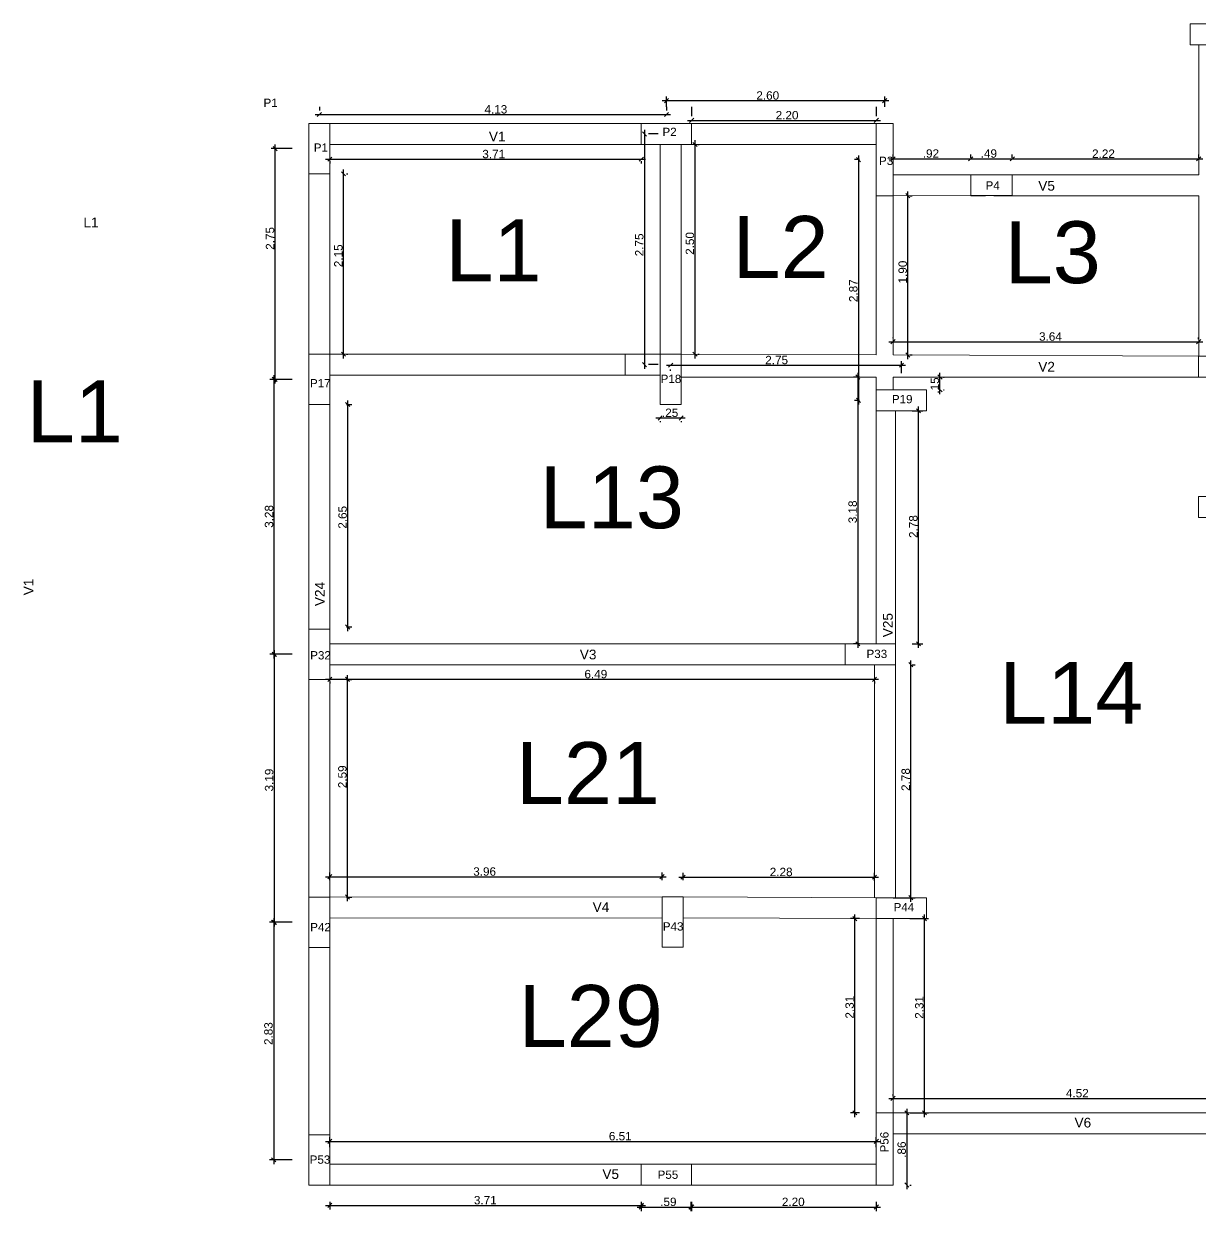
# Model space of a CAD drawing. Header units: millimetres. Extents: x 2878 to 6301, y 540 to 1980.
# Drawn here: x 2906.81 to 2920.83, y 707.27 to 721.43 of the extents above; entities that cross this region are included whole.
import ezdxf

# ---------------------------------------------------------------- set-up
doc = ezdxf.new("R2010")
doc.units = ezdxf.units.MM
doc.header["$LTSCALE"] = 4
for name, color, linetype, lineweight in [('ALVENARIA', 4, 'Continuous', 20), ('COTAS', 35, 'Continuous', 5), ('PILAR', 1, 'Continuous', 5)]:
    doc.layers.add(name, color=color, linetype=linetype, lineweight=lineweight)
doc.styles.get("Standard").update_dxf_attribs({"font": 'arial.ttf'})
doc.dimstyles.new('ISO-25', dxfattribs={"dimscale": 0, "dimtxt": 0.1, "dimasz": 0.05, "dimexe": 0.05, "dimexo": 0.2, "dimgap": 0.01, "dimtad": 1, "dimzin": 4, "dimdsep": 46, "dimtxsty": 'Standard', "dimblk": 'OBLIQUE', "dimcen": 0.1, "dimdle": 0.05, "dimclrt": 256, "dimadec": 0, "dimazin": 0, "dimtfac": 1, "dimtix": 1, "dimtofl": 0, "dimtmove": 0, "dimatfit": 3, "dimfxl": 1, "dimtfillclr": 256, "dimarcsym": 0})

# ---------------------------------------------------------------- blocks, each defined once
blk = doc.blocks.new('PILAR')
at = {"layer": 'PILAR', "ltscale": 0.01}
blk.add_lwpolyline([(-0.15, 0), (0.1, 0), (0.1, -0.6), (-0.15, -0.6)], close=True, dxfattribs=at)
blk = doc.blocks.new('_Oblique')
at = {"color": 0, "linetype": 'ByBlock', "lineweight": -2}
blk.add_line((-0.5, -0.5), (0.5, 0.5), dxfattribs=at)
blk = doc.blocks.new('*D319')
at = {"layer": 'COTAS', "color": 0, "lineweight": -2, "transparency": 16777216}
for p, q in [((2916.771, 719.806), (2916.71, 719.806)), ((2916.76, 719.856), (2916.76, 716.887)), ((2916.771, 716.937), (2916.71, 716.937))]:
    blk.add_line(p, q, dxfattribs=at)
at = {"layer": 'Defpoints', "color": 0, "transparency": 16777216}
for p in [(2916.971, 719.806), (2916.76, 716.937), (2916.971, 716.937)]:
    blk.add_point(p, dxfattribs=at)
at = {"layer": 'COTAS', "color": 0, "lineweight": -2, "transparency": 16777216, "xscale": 0.05, "yscale": 0.05, "zscale": 0.05}
for p, rotation in [((2916.76, 719.806), 90), ((2916.76, 716.937), 270)]:
    blk.add_blockref('_Oblique', p, dxfattribs=dict(at, rotation=rotation))
at = {"layer": 'COTAS', "transparency": 16777216, "insert": (2916.698, 718.244), "char_height": 0.1, "attachment_point": 5, "rotation": 90}
blk.add_mtext('2.87', dxfattribs=at)
blk = doc.blocks.new('*D320')
at = {"layer": 'COTAS', "color": 0, "lineweight": -2, "transparency": 16777216}
for p, q in [((2917.271, 717.262), (2917.271, 717.406)), ((2914.471, 717.356), (2917.321, 717.356)), ((2914.521, 717.287), (2914.521, 717.306))]:
    blk.add_line(p, q, dxfattribs=at)
at = {"layer": 'Defpoints', "color": 0, "transparency": 16777216}
for p in [(2914.521, 717.487), (2917.271, 717.356), (2917.271, 717.062)]:
    blk.add_point(p, dxfattribs=at)
at = {"layer": 'COTAS', "color": 0, "lineweight": -2, "transparency": 16777216, "xscale": 0.05, "yscale": 0.05, "zscale": 0.05, "rotation": 180}
blk.add_blockref('_Oblique', (2914.521, 717.356), dxfattribs=at)
at = {"layer": 'COTAS', "color": 0, "lineweight": -2, "transparency": 16777216, "xscale": 0.05, "yscale": 0.05, "zscale": 0.05}
blk.add_blockref('_Oblique', (2917.271, 717.356), dxfattribs=at)
at = {"layer": 'COTAS', "transparency": 16777216, "insert": (2915.784, 717.417), "char_height": 0.1, "attachment_point": 5}
blk.add_mtext('2.75', dxfattribs=at)
blk = doc.blocks.new('*D323')
at = {"layer": 'ALVENARIA', "color": 0, "lineweight": -2, "transparency": 16777216}
for p, q in [((2909.81, 717.137), (2909.81, 719.987)), ((2910.011, 719.937), (2909.76, 719.937)), ((2910.011, 717.187), (2909.76, 717.187))]:
    blk.add_line(p, q, dxfattribs=at)
at = {"layer": 'Defpoints', "color": 0, "transparency": 16777216}
for p in [(2909.81, 719.937), (2910.211, 719.937), (2910.211, 717.187)]:
    blk.add_point(p, dxfattribs=at)
at = {"layer": 'ALVENARIA', "color": 0, "lineweight": -2, "transparency": 16777216, "xscale": 0.05, "yscale": 0.05, "zscale": 0.05}
for p, rotation in [((2909.81, 719.937), 90), ((2909.81, 717.187), 270)]:
    blk.add_blockref('_Oblique', p, dxfattribs=dict(at, rotation=rotation))
at = {"layer": 'ALVENARIA', "transparency": 16777216, "insert": (2909.749, 718.867), "char_height": 0.1, "attachment_point": 5, "rotation": 90}
blk.add_mtext('2.75', dxfattribs=at)
blk = doc.blocks.new('*D324')
at = {"layer": 'ALVENARIA', "color": 0, "lineweight": -2, "transparency": 16777216}
for p, q in [((2910.411, 719.811), (2914.221, 719.811)), ((2910.461, 719.787), (2910.461, 719.761)), ((2914.171, 719.787), (2914.171, 719.761))]:
    blk.add_line(p, q, dxfattribs=at)
at = {"layer": 'Defpoints', "color": 0, "transparency": 16777216}
for p in [(2910.461, 719.987), (2914.171, 719.987), (2914.171, 719.811)]:
    blk.add_point(p, dxfattribs=at)
at = {"layer": 'ALVENARIA', "color": 0, "lineweight": -2, "transparency": 16777216, "xscale": 0.05, "yscale": 0.05, "zscale": 0.05, "rotation": 180}
blk.add_blockref('_Oblique', (2910.461, 719.811), dxfattribs=at)
at = {"layer": 'ALVENARIA', "color": 0, "lineweight": -2, "transparency": 16777216, "xscale": 0.05, "yscale": 0.05, "zscale": 0.05}
blk.add_blockref('_Oblique', (2914.171, 719.811), dxfattribs=at)
at = {"layer": 'ALVENARIA', "transparency": 16777216, "insert": (2912.413, 719.872), "char_height": 0.1, "attachment_point": 5}
blk.add_mtext('3.71', dxfattribs=at)
blk = doc.blocks.new('*D325')
at = {"layer": 'ALVENARIA', "color": 0, "lineweight": -2, "transparency": 16777216}
for p, q in [((2910.624, 717.437), (2910.624, 719.687)), ((2910.661, 719.637), (2910.674, 719.637)), ((2910.661, 717.487), (2910.674, 717.487))]:
    blk.add_line(p, q, dxfattribs=at)
at = {"layer": 'Defpoints', "color": 0, "transparency": 16777216}
for p in [(2910.461, 719.637), (2910.624, 719.637), (2910.461, 717.487)]:
    blk.add_point(p, dxfattribs=at)
at = {"layer": 'ALVENARIA', "color": 0, "lineweight": -2, "transparency": 16777216, "xscale": 0.05, "yscale": 0.05, "zscale": 0.05}
for p, rotation in [((2910.624, 719.637), 90), ((2910.624, 717.487), 270)]:
    blk.add_blockref('_Oblique', p, dxfattribs=dict(at, rotation=rotation))
at = {"layer": 'ALVENARIA', "transparency": 16777216, "insert": (2910.563, 718.66), "char_height": 0.1, "attachment_point": 5, "rotation": 90}
blk.add_mtext('2.15', dxfattribs=at)
blk = doc.blocks.new('*D326')
at = {"layer": 'ALVENARIA', "color": 0, "lineweight": -2, "transparency": 16777216}
for p, q in [((2910.336, 720.437), (2910.336, 720.393)), ((2914.471, 720.437), (2914.471, 720.393)), ((2910.286, 720.343), (2914.521, 720.343))]:
    blk.add_line(p, q, dxfattribs=at)
at = {"layer": 'Defpoints', "color": 0, "transparency": 16777216}
for p in [(2910.336, 720.237), (2914.471, 720.343), (2914.471, 720.237)]:
    blk.add_point(p, dxfattribs=at)
at = {"layer": 'ALVENARIA', "color": 0, "lineweight": -2, "transparency": 16777216, "xscale": 0.05, "yscale": 0.05, "zscale": 0.05, "rotation": 180}
blk.add_blockref('_Oblique', (2910.336, 720.343), dxfattribs=at)
at = {"layer": 'ALVENARIA', "color": 0, "lineweight": -2, "transparency": 16777216, "xscale": 0.05, "yscale": 0.05, "zscale": 0.05}
blk.add_blockref('_Oblique', (2914.471, 720.343), dxfattribs=at)
at = {"layer": 'ALVENARIA', "transparency": 16777216, "insert": (2912.439, 720.405), "char_height": 0.1, "attachment_point": 5}
blk.add_mtext('4.13', dxfattribs=at)
blk = doc.blocks.new('*D327')
at = {"layer": 'ALVENARIA', "color": 0, "lineweight": -2, "transparency": 16777216}
for p, q in [((2914.209, 720.162), (2914.209, 717.313)), ((2914.371, 720.112), (2914.259, 720.112)), ((2914.371, 717.363), (2914.259, 717.363))]:
    blk.add_line(p, q, dxfattribs=at)
at = {"layer": 'Defpoints', "color": 0, "transparency": 16777216}
for p in [(2914.171, 720.112), (2914.171, 717.363), (2914.209, 717.363)]:
    blk.add_point(p, dxfattribs=at)
at = {"layer": 'ALVENARIA', "color": 0, "lineweight": -2, "transparency": 16777216, "xscale": 0.05, "yscale": 0.05, "zscale": 0.05}
for p, rotation in [((2914.209, 720.112), 90), ((2914.209, 717.363), 270)]:
    blk.add_blockref('_Oblique', p, dxfattribs=dict(at, rotation=rotation))
at = {"layer": 'ALVENARIA', "transparency": 16777216, "insert": (2914.148, 718.79), "char_height": 0.1, "attachment_point": 5, "rotation": 90}
blk.add_mtext('2.75', dxfattribs=at)
blk = doc.blocks.new('*D328')
at = {"layer": 'ALVENARIA', "color": 0, "lineweight": -2, "transparency": 16777216}
for p, q in [((2914.812, 717.437), (2914.812, 720.037)), ((2914.846, 719.987), (2914.862, 719.987)), ((2914.846, 717.487), (2914.862, 717.487))]:
    blk.add_line(p, q, dxfattribs=at)
at = {"layer": 'Defpoints', "color": 0, "transparency": 16777216}
for p in [(2914.646, 719.987), (2914.812, 719.987), (2914.646, 717.487)]:
    blk.add_point(p, dxfattribs=at)
at = {"layer": 'ALVENARIA', "color": 0, "lineweight": -2, "transparency": 16777216, "xscale": 0.05, "yscale": 0.05, "zscale": 0.05}
for p, rotation in [((2914.812, 719.987), 90), ((2914.812, 717.487), 270)]:
    blk.add_blockref('_Oblique', p, dxfattribs=dict(at, rotation=rotation))
at = {"layer": 'ALVENARIA', "transparency": 16777216, "insert": (2914.751, 718.807), "char_height": 0.1, "attachment_point": 5, "rotation": 90}
blk.add_mtext('2.50', dxfattribs=at)
blk = doc.blocks.new('*D329')
at = {"layer": 'COTAS', "color": 0, "lineweight": -2, "transparency": 16777216}
for p, q in [((2914.421, 720.509), (2917.121, 720.509)), ((2914.471, 720.437), (2914.471, 720.559)), ((2917.071, 720.436), (2917.071, 720.559))]:
    blk.add_line(p, q, dxfattribs=at)
at = {"layer": 'Defpoints', "color": 0, "transparency": 16777216}
for p in [(2917.071, 720.509), (2914.471, 720.237), (2917.071, 720.236)]:
    blk.add_point(p, dxfattribs=at)
at = {"layer": 'COTAS', "color": 0, "lineweight": -2, "transparency": 16777216, "xscale": 0.05, "yscale": 0.05, "zscale": 0.05, "rotation": 180}
blk.add_blockref('_Oblique', (2914.471, 720.509), dxfattribs=at)
at = {"layer": 'COTAS', "color": 0, "lineweight": -2, "transparency": 16777216, "xscale": 0.05, "yscale": 0.05, "zscale": 0.05}
blk.add_blockref('_Oblique', (2917.071, 720.509), dxfattribs=at)
at = {"layer": 'COTAS', "transparency": 16777216, "insert": (2915.678, 720.57), "char_height": 0.1, "attachment_point": 5}
blk.add_mtext('2.60', dxfattribs=at)
blk = doc.blocks.new('*D330')
at = {"layer": 'COTAS', "color": 0, "lineweight": -2, "transparency": 16777216}
for p, q in [((2914.771, 720.437), (2914.771, 720.324)), ((2916.971, 720.436), (2916.971, 720.324)), ((2914.721, 720.274), (2917.021, 720.274))]:
    blk.add_line(p, q, dxfattribs=at)
at = {"layer": 'Defpoints', "color": 0, "transparency": 16777216}
for p in [(2914.771, 720.237), (2916.971, 720.274), (2916.971, 720.236)]:
    blk.add_point(p, dxfattribs=at)
at = {"layer": 'COTAS', "color": 0, "lineweight": -2, "transparency": 16777216, "xscale": 0.05, "yscale": 0.05, "zscale": 0.05, "rotation": 180}
blk.add_blockref('_Oblique', (2914.771, 720.274), dxfattribs=at)
at = {"layer": 'COTAS', "color": 0, "lineweight": -2, "transparency": 16777216, "xscale": 0.05, "yscale": 0.05, "zscale": 0.05}
blk.add_blockref('_Oblique', (2916.971, 720.274), dxfattribs=at)
at = {"layer": 'COTAS', "transparency": 16777216, "insert": (2915.908, 720.335), "char_height": 0.1, "attachment_point": 5}
blk.add_mtext('2.20', dxfattribs=at)
blk = doc.blocks.new('*D331')
at = {"layer": 'COTAS', "color": 0, "lineweight": -2, "transparency": 16777216}
for p, q in [((2910.011, 717.187), (2909.748, 717.187)), ((2909.798, 713.861), (2909.798, 717.237)), ((2910.011, 713.911), (2909.748, 713.911))]:
    blk.add_line(p, q, dxfattribs=at)
at = {"layer": 'Defpoints', "color": 0, "transparency": 16777216}
for p in [(2909.798, 717.187), (2910.211, 717.187), (2910.211, 713.911)]:
    blk.add_point(p, dxfattribs=at)
at = {"layer": 'COTAS', "color": 0, "lineweight": -2, "transparency": 16777216, "xscale": 0.05, "yscale": 0.05, "zscale": 0.05}
for p, rotation in [((2909.798, 717.187), 90), ((2909.798, 713.911), 270)]:
    blk.add_blockref('_Oblique', p, dxfattribs=dict(at, rotation=rotation))
at = {"layer": 'COTAS', "transparency": 16777216, "insert": (2909.737, 715.554), "char_height": 0.1, "attachment_point": 5, "rotation": 90}
blk.add_mtext('3.28', dxfattribs=at)
blk = doc.blocks.new('*D332')
at = {"layer": 'COTAS', "color": 0, "lineweight": -2, "transparency": 16777216}
for p, q in [((2910.661, 716.887), (2910.724, 716.887)), ((2910.674, 714.186), (2910.674, 716.937)), ((2910.661, 714.236), (2910.724, 714.236))]:
    blk.add_line(p, q, dxfattribs=at)
at = {"layer": 'Defpoints', "color": 0, "transparency": 16777216}
for p in [(2910.461, 716.887), (2910.674, 716.887), (2910.461, 714.236)]:
    blk.add_point(p, dxfattribs=at)
at = {"layer": 'COTAS', "color": 0, "lineweight": -2, "transparency": 16777216, "xscale": 0.05, "yscale": 0.05, "zscale": 0.05}
for p, rotation in [((2910.674, 716.887), 90), ((2910.674, 714.236), 270)]:
    blk.add_blockref('_Oblique', p, dxfattribs=dict(at, rotation=rotation))
at = {"layer": 'COTAS', "transparency": 16777216, "insert": (2910.613, 715.543), "char_height": 0.1, "attachment_point": 5, "rotation": 90}
blk.add_mtext('2.65', dxfattribs=at)
blk = doc.blocks.new('*D333')
at = {"layer": 'COTAS', "color": 0, "lineweight": -2, "transparency": 16777216}
for p, q in [((2914.346, 716.727), (2914.696, 716.727)), ((2914.396, 716.687), (2914.396, 716.677)), ((2914.646, 716.687), (2914.646, 716.677))]:
    blk.add_line(p, q, dxfattribs=at)
at = {"layer": 'Defpoints', "color": 0, "transparency": 16777216}
for p in [(2914.396, 716.887), (2914.646, 716.887), (2914.646, 716.727)]:
    blk.add_point(p, dxfattribs=at)
at = {"layer": 'COTAS', "color": 0, "lineweight": -2, "transparency": 16777216, "xscale": 0.05, "yscale": 0.05, "zscale": 0.05, "rotation": 180}
blk.add_blockref('_Oblique', (2914.396, 716.727), dxfattribs=at)
at = {"layer": 'COTAS', "color": 0, "lineweight": -2, "transparency": 16777216, "xscale": 0.05, "yscale": 0.05, "zscale": 0.05}
blk.add_blockref('_Oblique', (2914.646, 716.727), dxfattribs=at)
at = {"layer": 'COTAS', "transparency": 16777216, "insert": (2914.515, 716.788), "char_height": 0.1, "attachment_point": 5}
blk.add_mtext('.25', dxfattribs=at)
blk = doc.blocks.new('*D334')
at = {"layer": 'COTAS', "color": 0, "lineweight": -2, "transparency": 16777216}
for p, q in [((2910.011, 713.911), (2909.749, 713.911)), ((2909.799, 713.961), (2909.799, 710.667)), ((2910.011, 710.717), (2909.749, 710.717))]:
    blk.add_line(p, q, dxfattribs=at)
at = {"layer": 'Defpoints', "color": 0, "transparency": 16777216}
for p in [(2910.211, 713.911), (2909.799, 710.717), (2910.211, 710.717)]:
    blk.add_point(p, dxfattribs=at)
at = {"layer": 'COTAS', "color": 0, "lineweight": -2, "transparency": 16777216, "xscale": 0.05, "yscale": 0.05, "zscale": 0.05}
for p, rotation in [((2909.799, 713.911), 90), ((2909.799, 710.717), 270)]:
    blk.add_blockref('_Oblique', p, dxfattribs=dict(at, rotation=rotation))
at = {"layer": 'COTAS', "transparency": 16777216, "insert": (2909.738, 712.412), "char_height": 0.1, "attachment_point": 5, "rotation": 90}
blk.add_mtext('3.19', dxfattribs=at)
blk = doc.blocks.new('*D335')
at = {"layer": 'COTAS', "color": 0, "lineweight": -2, "transparency": 16777216}
for p, q in [((2910.461, 711.217), (2910.461, 711.31)), ((2914.419, 711.22), (2914.419, 711.31)), ((2910.411, 711.26), (2914.469, 711.26))]:
    blk.add_line(p, q, dxfattribs=at)
at = {"layer": 'Defpoints', "color": 0, "transparency": 16777216}
for p in [(2914.419, 711.26), (2910.461, 711.017), (2914.419, 711.02)]:
    blk.add_point(p, dxfattribs=at)
at = {"layer": 'COTAS', "color": 0, "lineweight": -2, "transparency": 16777216, "xscale": 0.05, "yscale": 0.05, "zscale": 0.05, "rotation": 180}
blk.add_blockref('_Oblique', (2910.461, 711.26), dxfattribs=at)
at = {"layer": 'COTAS', "color": 0, "lineweight": -2, "transparency": 16777216, "xscale": 0.05, "yscale": 0.05, "zscale": 0.05}
blk.add_blockref('_Oblique', (2914.419, 711.26), dxfattribs=at)
at = {"layer": 'COTAS', "transparency": 16777216, "insert": (2912.305, 711.321), "char_height": 0.1, "attachment_point": 5}
blk.add_mtext('3.96', dxfattribs=at)
blk = doc.blocks.new('*D336')
at = {"layer": 'COTAS', "color": 0, "lineweight": -2, "transparency": 16777216}
for p, q in [((2914.619, 711.255), (2916.999, 711.255)), ((2914.669, 711.22), (2914.669, 711.305)), ((2916.949, 711.21), (2916.949, 711.305))]:
    blk.add_line(p, q, dxfattribs=at)
at = {"layer": 'Defpoints', "color": 0, "transparency": 16777216}
for p in [(2916.949, 711.255), (2914.669, 711.02), (2916.949, 711.01)]:
    blk.add_point(p, dxfattribs=at)
at = {"layer": 'COTAS', "color": 0, "lineweight": -2, "transparency": 16777216, "xscale": 0.05, "yscale": 0.05, "zscale": 0.05, "rotation": 180}
blk.add_blockref('_Oblique', (2914.669, 711.255), dxfattribs=at)
at = {"layer": 'COTAS', "color": 0, "lineweight": -2, "transparency": 16777216, "xscale": 0.05, "yscale": 0.05, "zscale": 0.05}
blk.add_blockref('_Oblique', (2916.949, 711.255), dxfattribs=at)
at = {"layer": 'COTAS', "transparency": 16777216, "insert": (2915.838, 711.316), "char_height": 0.1, "attachment_point": 5}
blk.add_mtext('2.28', dxfattribs=at)
blk = doc.blocks.new('*D337')
at = {"layer": 'COTAS', "color": 0, "lineweight": -2, "transparency": 16777216}
for p, q in [((2910.411, 708.106), (2917.021, 708.106)), ((2910.461, 708.035), (2910.461, 708.156)), ((2916.971, 708.035), (2916.971, 708.156))]:
    blk.add_line(p, q, dxfattribs=at)
at = {"layer": 'Defpoints', "color": 0, "transparency": 16777216}
for p in [(2916.971, 708.106), (2910.461, 707.835), (2916.971, 707.835)]:
    blk.add_point(p, dxfattribs=at)
at = {"layer": 'COTAS', "color": 0, "lineweight": -2, "transparency": 16777216, "xscale": 0.05, "yscale": 0.05, "zscale": 0.05, "rotation": 180}
blk.add_blockref('_Oblique', (2910.461, 708.106), dxfattribs=at)
at = {"layer": 'COTAS', "color": 0, "lineweight": -2, "transparency": 16777216, "xscale": 0.05, "yscale": 0.05, "zscale": 0.05}
blk.add_blockref('_Oblique', (2916.971, 708.106), dxfattribs=at)
at = {"layer": 'COTAS', "transparency": 16777216, "insert": (2913.921, 708.167), "char_height": 0.1, "attachment_point": 5}
blk.add_mtext('6.51', dxfattribs=at)
blk = doc.blocks.new('*D338')
at = {"layer": 'COTAS', "color": 0, "lineweight": -2, "transparency": 16777216}
for p, q in [((2910.461, 707.385), (2910.461, 707.293)), ((2914.171, 707.385), (2914.171, 707.293)), ((2910.411, 707.343), (2914.221, 707.343))]:
    blk.add_line(p, q, dxfattribs=at)
at = {"layer": 'Defpoints', "color": 0, "transparency": 16777216}
for p in [(2910.461, 707.585), (2914.171, 707.585), (2914.171, 707.343)]:
    blk.add_point(p, dxfattribs=at)
at = {"layer": 'COTAS', "color": 0, "lineweight": -2, "transparency": 16777216, "xscale": 0.05, "yscale": 0.05, "zscale": 0.05, "rotation": 180}
blk.add_blockref('_Oblique', (2910.461, 707.343), dxfattribs=at)
at = {"layer": 'COTAS', "color": 0, "lineweight": -2, "transparency": 16777216, "xscale": 0.05, "yscale": 0.05, "zscale": 0.05}
blk.add_blockref('_Oblique', (2914.171, 707.343), dxfattribs=at)
at = {"layer": 'COTAS', "transparency": 16777216, "insert": (2912.313, 707.404), "char_height": 0.1, "attachment_point": 5}
blk.add_mtext('3.71', dxfattribs=at)
blk = doc.blocks.new('*D339')
at = {"layer": 'COTAS', "color": 0, "lineweight": -2, "transparency": 16777216}
for p, q in [((2914.771, 707.385), (2914.771, 707.273)), ((2916.971, 707.385), (2916.971, 707.273)), ((2914.721, 707.323), (2917.021, 707.323))]:
    blk.add_line(p, q, dxfattribs=at)
at = {"layer": 'Defpoints', "color": 0, "transparency": 16777216}
for p in [(2914.771, 707.585), (2916.971, 707.585), (2916.971, 707.323)]:
    blk.add_point(p, dxfattribs=at)
at = {"layer": 'COTAS', "color": 0, "lineweight": -2, "transparency": 16777216, "xscale": 0.05, "yscale": 0.05, "zscale": 0.05, "rotation": 180}
blk.add_blockref('_Oblique', (2914.771, 707.323), dxfattribs=at)
at = {"layer": 'COTAS', "color": 0, "lineweight": -2, "transparency": 16777216, "xscale": 0.05, "yscale": 0.05, "zscale": 0.05}
blk.add_blockref('_Oblique', (2916.971, 707.323), dxfattribs=at)
at = {"layer": 'COTAS', "transparency": 16777216, "insert": (2915.982, 707.384), "char_height": 0.1, "attachment_point": 5}
blk.add_mtext('2.20', dxfattribs=at)
blk = doc.blocks.new('*D340')
at = {"layer": 'COTAS', "color": 0, "lineweight": -2, "transparency": 16777216}
for p, q in [((2914.171, 707.385), (2914.171, 707.273)), ((2914.761, 707.385), (2914.761, 707.273)), ((2914.121, 707.323), (2914.811, 707.323))]:
    blk.add_line(p, q, dxfattribs=at)
at = {"layer": 'Defpoints', "color": 0, "transparency": 16777216}
for p in [(2914.171, 707.585), (2914.761, 707.585), (2914.761, 707.323)]:
    blk.add_point(p, dxfattribs=at)
at = {"layer": 'COTAS', "color": 0, "lineweight": -2, "transparency": 16777216, "xscale": 0.05, "yscale": 0.05, "zscale": 0.05, "rotation": 180}
blk.add_blockref('_Oblique', (2914.171, 707.323), dxfattribs=at)
at = {"layer": 'COTAS', "color": 0, "lineweight": -2, "transparency": 16777216, "xscale": 0.05, "yscale": 0.05, "zscale": 0.05}
blk.add_blockref('_Oblique', (2914.761, 707.323), dxfattribs=at)
at = {"layer": 'COTAS', "transparency": 16777216, "insert": (2914.494, 707.384), "char_height": 0.1, "attachment_point": 5}
blk.add_mtext('.59', dxfattribs=at)
blk = doc.blocks.new('*D341')
at = {"layer": 'COTAS', "color": 0, "lineweight": -2, "transparency": 16777216}
for p, q in [((2909.792, 710.767), (2909.792, 707.835)), ((2910.011, 710.717), (2909.742, 710.717)), ((2910.011, 707.885), (2909.742, 707.885))]:
    blk.add_line(p, q, dxfattribs=at)
at = {"layer": 'Defpoints', "color": 0, "transparency": 16777216}
for p in [(2910.211, 710.717), (2909.792, 707.885), (2910.211, 707.885)]:
    blk.add_point(p, dxfattribs=at)
at = {"layer": 'COTAS', "color": 0, "lineweight": -2, "transparency": 16777216, "xscale": 0.05, "yscale": 0.05, "zscale": 0.05}
for p, rotation in [((2909.792, 710.717), 90), ((2909.792, 707.885), 270)]:
    blk.add_blockref('_Oblique', p, dxfattribs=dict(at, rotation=rotation))
at = {"layer": 'COTAS', "transparency": 16777216, "insert": (2909.73, 709.39), "char_height": 0.1, "attachment_point": 5, "rotation": 90}
blk.add_mtext('2.83', dxfattribs=at)
blk = doc.blocks.new('*D342')
at = {"layer": 'COTAS', "color": 0, "lineweight": -2, "transparency": 16777216}
for p, q in [((2917.371, 710.76), (2917.595, 710.76)), ((2917.545, 708.395), (2917.545, 710.81)), ((2917.371, 708.445), (2917.595, 708.445))]:
    blk.add_line(p, q, dxfattribs=at)
at = {"layer": 'Defpoints', "color": 0, "transparency": 16777216}
for p in [(2917.171, 710.76), (2917.545, 710.76), (2917.171, 708.445)]:
    blk.add_point(p, dxfattribs=at)
at = {"layer": 'COTAS', "color": 0, "lineweight": -2, "transparency": 16777216, "xscale": 0.05, "yscale": 0.05, "zscale": 0.05}
for p, rotation in [((2917.545, 710.76), 90), ((2917.545, 708.445), 270)]:
    blk.add_blockref('_Oblique', p, dxfattribs=dict(at, rotation=rotation))
at = {"layer": 'COTAS', "transparency": 16777216, "insert": (2917.484, 709.702), "char_height": 0.1, "attachment_point": 5, "rotation": 90}
blk.add_mtext('2.31', dxfattribs=at)
blk = doc.blocks.new('*D343')
at = {"layer": 'COTAS', "color": 0, "lineweight": -2, "transparency": 16777216}
for p, q in [((2917.335, 708.495), (2917.335, 707.535)), ((2917.371, 708.445), (2917.385, 708.445)), ((2917.371, 707.585), (2917.385, 707.585))]:
    blk.add_line(p, q, dxfattribs=at)
at = {"layer": 'Defpoints', "color": 0, "transparency": 16777216}
for p in [(2917.171, 708.445), (2917.171, 707.585), (2917.335, 707.585)]:
    blk.add_point(p, dxfattribs=at)
at = {"layer": 'COTAS', "color": 0, "lineweight": -2, "transparency": 16777216, "xscale": 0.05, "yscale": 0.05, "zscale": 0.05}
for p, rotation in [((2917.335, 708.445), 90), ((2917.335, 707.585), 270)]:
    blk.add_blockref('_Oblique', p, dxfattribs=dict(at, rotation=rotation))
at = {"layer": 'COTAS', "transparency": 16777216, "insert": (2917.274, 708.007), "char_height": 0.1, "attachment_point": 5, "rotation": 90}
blk.add_mtext('.86', dxfattribs=at)
blk = doc.blocks.new('*D344')
at = {"layer": 'COTAS', "color": 0, "lineweight": -2, "transparency": 16777216}
for p, q in [((2916.771, 710.76), (2916.665, 710.76)), ((2916.715, 708.395), (2916.715, 710.81)), ((2916.771, 708.445), (2916.665, 708.445))]:
    blk.add_line(p, q, dxfattribs=at)
at = {"layer": 'Defpoints', "color": 0, "transparency": 16777216}
for p in [(2916.715, 710.76), (2916.971, 710.76), (2916.971, 708.445)]:
    blk.add_point(p, dxfattribs=at)
at = {"layer": 'COTAS', "color": 0, "lineweight": -2, "transparency": 16777216, "xscale": 0.05, "yscale": 0.05, "zscale": 0.05}
for p, rotation in [((2916.715, 710.76), 90), ((2916.715, 708.445), 270)]:
    blk.add_blockref('_Oblique', p, dxfattribs=dict(at, rotation=rotation))
at = {"layer": 'COTAS', "transparency": 16777216, "insert": (2916.654, 709.705), "char_height": 0.1, "attachment_point": 5, "rotation": 90}
blk.add_mtext('2.31', dxfattribs=at)
blk = doc.blocks.new('*D345')
at = {"layer": 'COTAS', "color": 0, "lineweight": -2, "transparency": 16777216}
for p, q in [((2910.661, 713.611), (2910.722, 713.611)), ((2910.672, 710.967), (2910.672, 713.661)), ((2910.661, 711.017), (2910.722, 711.017))]:
    blk.add_line(p, q, dxfattribs=at)
at = {"layer": 'Defpoints', "color": 0, "transparency": 16777216}
for p in [(2910.461, 713.611), (2910.672, 713.611), (2910.461, 711.017)]:
    blk.add_point(p, dxfattribs=at)
at = {"layer": 'COTAS', "color": 0, "lineweight": -2, "transparency": 16777216, "xscale": 0.05, "yscale": 0.05, "zscale": 0.05}
for p, rotation in [((2910.672, 713.611), 90), ((2910.672, 711.017), 270)]:
    blk.add_blockref('_Oblique', p, dxfattribs=dict(at, rotation=rotation))
at = {"layer": 'COTAS', "transparency": 16777216, "insert": (2910.611, 712.451), "char_height": 0.1, "attachment_point": 5, "rotation": 90}
blk.add_mtext('2.59', dxfattribs=at)
blk = doc.blocks.new('*D346')
at = {"layer": 'COTAS', "color": 0, "lineweight": -2, "transparency": 16777216}
for p, q in [((2917.383, 710.96), (2917.383, 713.836)), ((2917.399, 713.786), (2917.433, 713.786)), ((2917.171, 711.01), (2917.433, 711.01))]:
    blk.add_line(p, q, dxfattribs=at)
at = {"layer": 'Defpoints', "color": 0, "transparency": 16777216}
for p in [(2917.199, 713.786), (2917.383, 713.786), (2916.971, 711.01)]:
    blk.add_point(p, dxfattribs=at)
at = {"layer": 'COTAS', "color": 0, "lineweight": -2, "transparency": 16777216, "xscale": 0.05, "yscale": 0.05, "zscale": 0.05}
for p, rotation in [((2917.383, 713.786), 90), ((2917.383, 711.01), 270)]:
    blk.add_blockref('_Oblique', p, dxfattribs=dict(at, rotation=rotation))
at = {"layer": 'COTAS', "transparency": 16777216, "insert": (2917.322, 712.418), "char_height": 0.1, "attachment_point": 5, "rotation": 90}
blk.add_mtext('2.78', dxfattribs=at)
blk = doc.blocks.new('*D347')
at = {"layer": 'COTAS', "color": 0, "lineweight": -2, "transparency": 16777216}
for p, q in [((2917.474, 713.986), (2917.474, 716.862)), ((2917.399, 716.812), (2917.524, 716.812)), ((2917.399, 714.036), (2917.524, 714.036))]:
    blk.add_line(p, q, dxfattribs=at)
at = {"layer": 'Defpoints', "color": 0, "transparency": 16777216}
for p in [(2917.199, 716.812), (2917.474, 716.812), (2917.199, 714.036)]:
    blk.add_point(p, dxfattribs=at)
at = {"layer": 'COTAS', "color": 0, "lineweight": -2, "transparency": 16777216, "xscale": 0.05, "yscale": 0.05, "zscale": 0.05}
for p, rotation in [((2917.474, 716.812), 90), ((2917.474, 714.036), 270)]:
    blk.add_blockref('_Oblique', p, dxfattribs=dict(at, rotation=rotation))
at = {"layer": 'COTAS', "transparency": 16777216, "insert": (2917.413, 715.433), "char_height": 0.1, "attachment_point": 5, "rotation": 90}
blk.add_mtext('2.78', dxfattribs=at)
blk = doc.blocks.new('*D348')
at = {"layer": 'COTAS', "color": 0, "lineweight": -2, "transparency": 16777216}
for p, q in [((2917.73, 717.012), (2917.73, 717.265)), ((2917.771, 717.215), (2917.78, 717.215)), ((2917.771, 717.062), (2917.78, 717.062))]:
    blk.add_line(p, q, dxfattribs=at)
at = {"layer": 'Defpoints', "color": 0, "transparency": 16777216}
for p in [(2917.571, 717.215), (2917.73, 717.215), (2917.571, 717.062)]:
    blk.add_point(p, dxfattribs=at)
at = {"layer": 'COTAS', "color": 0, "lineweight": -2, "transparency": 16777216, "xscale": 0.05, "yscale": 0.05, "zscale": 0.05}
for p, rotation in [((2917.73, 717.215), 90), ((2917.73, 717.062), 270)]:
    blk.add_blockref('_Oblique', p, dxfattribs=dict(at, rotation=rotation))
at = {"layer": 'COTAS', "transparency": 16777216, "insert": (2917.669, 717.114), "char_height": 0.1, "attachment_point": 5, "rotation": 90}
blk.add_mtext('.15', dxfattribs=at)
blk = doc.blocks.new('*D349')
at = {"layer": 'COTAS', "color": 0, "lineweight": -2, "transparency": 16777216}
for p, q in [((2916.751, 717.265), (2916.751, 713.986)), ((2916.771, 717.215), (2916.701, 717.215)), ((2916.771, 714.036), (2916.701, 714.036))]:
    blk.add_line(p, q, dxfattribs=at)
at = {"layer": 'Defpoints', "color": 0, "transparency": 16777216}
for p in [(2916.971, 717.215), (2916.751, 714.036), (2916.971, 714.036)]:
    blk.add_point(p, dxfattribs=at)
at = {"layer": 'COTAS', "color": 0, "lineweight": -2, "transparency": 16777216, "xscale": 0.05, "yscale": 0.05, "zscale": 0.05}
for p, rotation in [((2916.751, 717.215), 90), ((2916.751, 714.036), 270)]:
    blk.add_blockref('_Oblique', p, dxfattribs=dict(at, rotation=rotation))
at = {"layer": 'COTAS', "transparency": 16777216, "insert": (2916.69, 715.608), "char_height": 0.1, "attachment_point": 5, "rotation": 90}
blk.add_mtext('3.18', dxfattribs=at)
blk = doc.blocks.new('*D350')
at = {"layer": 'COTAS', "color": 0, "lineweight": -2, "transparency": 16777216}
for p, q in [((2917.347, 717.428), (2917.347, 719.426)), ((2917.371, 719.376), (2917.397, 719.376)), ((2917.371, 717.478), (2917.397, 717.478))]:
    blk.add_line(p, q, dxfattribs=at)
at = {"layer": 'Defpoints', "color": 0, "transparency": 16777216}
for p in [(2917.171, 719.376), (2917.347, 719.376), (2917.171, 717.478)]:
    blk.add_point(p, dxfattribs=at)
at = {"layer": 'COTAS', "color": 0, "lineweight": -2, "transparency": 16777216, "xscale": 0.05, "yscale": 0.05, "zscale": 0.05}
for p, rotation in [((2917.347, 719.376), 90), ((2917.347, 717.478), 270)]:
    blk.add_blockref('_Oblique', p, dxfattribs=dict(at, rotation=rotation))
at = {"layer": 'COTAS', "transparency": 16777216, "insert": (2917.286, 718.466), "char_height": 0.1, "attachment_point": 5, "rotation": 90}
blk.add_mtext('1.90', dxfattribs=at)
blk = doc.blocks.new('*D351')
at = {"layer": 'COTAS', "color": 0, "lineweight": -2, "transparency": 16777216}
for p, q in [((2917.121, 719.816), (2918.146, 719.816)), ((2917.171, 719.826), (2917.171, 719.866)), ((2918.096, 719.826), (2918.096, 719.866))]:
    blk.add_line(p, q, dxfattribs=at)
at = {"layer": 'Defpoints', "color": 0, "transparency": 16777216}
for p in [(2918.096, 719.816), (2917.171, 719.626), (2918.096, 719.626)]:
    blk.add_point(p, dxfattribs=at)
at = {"layer": 'COTAS', "color": 0, "lineweight": -2, "transparency": 16777216, "xscale": 0.05, "yscale": 0.05, "zscale": 0.05, "rotation": 180}
blk.add_blockref('_Oblique', (2917.171, 719.816), dxfattribs=at)
at = {"layer": 'COTAS', "color": 0, "lineweight": -2, "transparency": 16777216, "xscale": 0.05, "yscale": 0.05, "zscale": 0.05}
blk.add_blockref('_Oblique', (2918.096, 719.816), dxfattribs=at)
at = {"layer": 'COTAS', "transparency": 16777216, "insert": (2917.622, 719.878), "char_height": 0.1, "attachment_point": 5}
blk.add_mtext('.92', dxfattribs=at)
blk = doc.blocks.new('*D352')
at = {"layer": 'COTAS', "color": 0, "lineweight": -2, "transparency": 16777216}
for p, q in [((2918.046, 719.816), (2918.641, 719.816)), ((2918.096, 719.826), (2918.096, 719.866)), ((2918.591, 719.826), (2918.591, 719.866))]:
    blk.add_line(p, q, dxfattribs=at)
at = {"layer": 'Defpoints', "color": 0, "transparency": 16777216}
for p in [(2918.591, 719.816), (2918.096, 719.626), (2918.591, 719.626)]:
    blk.add_point(p, dxfattribs=at)
at = {"layer": 'COTAS', "color": 0, "lineweight": -2, "transparency": 16777216, "xscale": 0.05, "yscale": 0.05, "zscale": 0.05, "rotation": 180}
blk.add_blockref('_Oblique', (2918.096, 719.816), dxfattribs=at)
at = {"layer": 'COTAS', "color": 0, "lineweight": -2, "transparency": 16777216, "xscale": 0.05, "yscale": 0.05, "zscale": 0.05}
blk.add_blockref('_Oblique', (2918.591, 719.816), dxfattribs=at)
at = {"layer": 'COTAS', "transparency": 16777216, "insert": (2918.312, 719.878), "char_height": 0.1, "attachment_point": 5}
blk.add_mtext('.49', dxfattribs=at)
blk = doc.blocks.new('*D353')
at = {"layer": 'COTAS', "color": 0, "lineweight": -2, "transparency": 16777216}
for p, q in [((2918.541, 719.816), (2920.862, 719.816)), ((2918.591, 719.826), (2918.591, 719.866)), ((2920.812, 719.826), (2920.812, 719.866))]:
    blk.add_line(p, q, dxfattribs=at)
at = {"layer": 'Defpoints', "color": 0, "transparency": 16777216}
for p in [(2920.812, 719.816), (2918.591, 719.626), (2920.812, 719.626)]:
    blk.add_point(p, dxfattribs=at)
at = {"layer": 'COTAS', "color": 0, "lineweight": -2, "transparency": 16777216, "xscale": 0.05, "yscale": 0.05, "zscale": 0.05, "rotation": 180}
blk.add_blockref('_Oblique', (2918.591, 719.816), dxfattribs=at)
at = {"layer": 'COTAS', "color": 0, "lineweight": -2, "transparency": 16777216, "xscale": 0.05, "yscale": 0.05, "zscale": 0.05}
blk.add_blockref('_Oblique', (2920.812, 719.816), dxfattribs=at)
at = {"layer": 'COTAS', "transparency": 16777216, "insert": (2919.678, 719.877), "char_height": 0.1, "attachment_point": 5}
blk.add_mtext('2.22', dxfattribs=at)
blk = doc.blocks.new('*D354')
at = {"layer": 'COTAS', "color": 0, "lineweight": -2, "transparency": 16777216}
for p, q in [((2917.171, 717.678), (2917.171, 717.686)), ((2920.811, 717.665), (2920.811, 717.686)), ((2917.121, 717.636), (2920.861, 717.636))]:
    blk.add_line(p, q, dxfattribs=at)
at = {"layer": 'Defpoints', "color": 0, "transparency": 16777216}
for p in [(2920.811, 717.636), (2917.171, 717.478), (2920.811, 717.465)]:
    blk.add_point(p, dxfattribs=at)
at = {"layer": 'COTAS', "color": 0, "lineweight": -2, "transparency": 16777216, "xscale": 0.05, "yscale": 0.05, "zscale": 0.05, "rotation": 180}
blk.add_blockref('_Oblique', (2917.171, 717.636), dxfattribs=at)
at = {"layer": 'COTAS', "color": 0, "lineweight": -2, "transparency": 16777216, "xscale": 0.05, "yscale": 0.05, "zscale": 0.05}
blk.add_blockref('_Oblique', (2920.811, 717.636), dxfattribs=at)
at = {"layer": 'COTAS', "transparency": 16777216, "insert": (2919.046, 717.697), "char_height": 0.1, "attachment_point": 5}
blk.add_mtext('3.64', dxfattribs=at)
blk = doc.blocks.new('*D375')
at = {"layer": 'COTAS', "color": 0, "lineweight": -2, "transparency": 16777216}
for p, q in [((2917.171, 708.645), (2917.171, 708.668)), ((2921.687, 708.646), (2921.687, 708.668)), ((2917.121, 708.618), (2921.737, 708.618))]:
    blk.add_line(p, q, dxfattribs=at)
at = {"layer": 'Defpoints', "color": 0, "transparency": 16777216}
for p in [(2921.687, 708.618), (2917.171, 708.445), (2921.687, 708.446)]:
    blk.add_point(p, dxfattribs=at)
at = {"layer": 'COTAS', "color": 0, "lineweight": -2, "transparency": 16777216, "xscale": 0.05, "yscale": 0.05, "zscale": 0.05, "rotation": 180}
blk.add_blockref('_Oblique', (2917.171, 708.618), dxfattribs=at)
at = {"layer": 'COTAS', "color": 0, "lineweight": -2, "transparency": 16777216, "xscale": 0.05, "yscale": 0.05, "zscale": 0.05}
blk.add_blockref('_Oblique', (2921.687, 708.618), dxfattribs=at)
at = {"layer": 'COTAS', "transparency": 16777216, "insert": (2919.366, 708.679), "char_height": 0.1, "attachment_point": 5}
blk.add_mtext('4.52', dxfattribs=at)
blk = doc.blocks.new('*D469')
at = {"layer": 'COTAS', "color": 0, "lineweight": -2, "transparency": 16777216}
for p, q in [((2910.411, 713.613), (2916.999, 713.613)), ((2910.461, 713.586), (2910.461, 713.563)), ((2916.949, 713.586), (2916.949, 713.563))]:
    blk.add_line(p, q, dxfattribs=at)
at = {"layer": 'Defpoints', "color": 0, "transparency": 16777216}
for p in [(2910.461, 713.786), (2916.949, 713.786), (2916.949, 713.613)]:
    blk.add_point(p, dxfattribs=at)
at = {"layer": 'COTAS', "color": 0, "lineweight": -2, "transparency": 16777216, "xscale": 0.05, "yscale": 0.05, "zscale": 0.05, "rotation": 180}
blk.add_blockref('_Oblique', (2910.461, 713.613), dxfattribs=at)
at = {"layer": 'COTAS', "color": 0, "lineweight": -2, "transparency": 16777216, "xscale": 0.05, "yscale": 0.05, "zscale": 0.05}
blk.add_blockref('_Oblique', (2916.949, 713.613), dxfattribs=at)
at = {"layer": 'COTAS', "transparency": 16777216, "insert": (2913.63, 713.674), "char_height": 0.1, "attachment_point": 5}
blk.add_mtext('6.49', dxfattribs=at)

msp = doc.modelspace()

# ---------------------------------------------------------------- linework, layer by layer
at = {"layer": 'ALVENARIA'}
for p, q in [((2920.812, 719.626), (2920.812, 721.175)), ((2910.461, 720.237), (2914.171, 720.237)), ((2914.471, 720.237), (2914.471, 720.237)), ((2914.771, 720.237), (2916.971, 720.236)), ((2917.171, 720.236), (2917.171, 719.526)), ((2914.171, 719.987), (2910.461, 719.987)), ((2914.396, 717.487), (2914.396, 719.987)), ((2914.571, 719.987), (2914.771, 719.987)), ((2914.646, 717.487), (2914.646, 719.987)), ((2914.771, 719.987), (2916.971, 719.987)), ((2910.211, 719.637), (2910.211, 717.487)), ((2910.461, 719.637), (2910.461, 717.487)), ((2918.096, 719.626), (2917.171, 719.626)), ((2918.591, 719.626), (2918.096, 719.626)), ((2918.591, 719.626), (2920.812, 719.626)), ((2916.971, 719.376), (2916.971, 717.479)), ((2917.171, 719.376), (2918.096, 719.377)), ((2917.171, 719.376), (2917.171, 717.478)), ((2918.271, 719.376), (2918.096, 719.376)), ((2918.591, 719.376), (2918.371, 719.376)), ((2918.591, 719.376), (2920.812, 719.376)), ((2920.812, 717.465), (2920.812, 719.376)), ((2914.396, 717.487), (2910.461, 717.487)), ((2913.979, 717.242), (2913.979, 717.493)), ((2916.971, 717.479), (2914.646, 717.487)), ((2920.812, 717.465), (2917.171, 717.478)), ((2920.812, 717.315), (2920.812, 717.315)), ((2914.396, 717.237), (2910.461, 717.237)), ((2916.971, 717.215), (2914.646, 717.215)), ((2916.971, 717.215), (2916.971, 717.062)), ((2920.811, 717.215), (2917.171, 717.215)), ((2917.171, 717.215), (2917.171, 717.062)), ((2910.211, 716.887), (2910.211, 714.211)), ((2910.461, 716.887), (2910.461, 714.211)), ((2916.971, 716.812), (2916.971, 714.036)), ((2917.199, 714.036), (2917.199, 716.812)), ((2916.599, 714.036), (2910.461, 714.036)), ((2916.599, 713.786), (2910.461, 713.786)), ((2916.949, 713.786), (2916.949, 711.01)), ((2917.199, 713.786), (2917.199, 711.01)), ((2910.211, 711.017), (2910.211, 713.611)), ((2910.461, 711.017), (2910.461, 713.611)), ((2914.419, 711.02), (2910.461, 711.017)), ((2916.971, 711.01), (2914.669, 711.02)), ((2914.419, 710.77), (2910.461, 710.767)), ((2916.97, 710.76), (2914.668, 710.77)), ((2916.971, 710.76), (2916.971, 708.445)), ((2917.171, 708.445), (2917.171, 710.76)), ((2910.211, 708.185), (2910.211, 710.417)), ((2910.461, 708.185), (2910.461, 710.417)), ((2921.337, 708.446), (2917.171, 708.445)), ((2921.337, 708.196), (2917.171, 708.195)), ((2917.171, 707.585), (2917.171, 708.195)), ((2914.171, 707.835), (2910.457, 707.835)), ((2914.571, 707.835), (2914.771, 707.835)), ((2916.971, 707.835), (2914.771, 707.835)), ((2914.171, 707.585), (2910.461, 707.585)), ((2914.471, 707.585), (2914.771, 707.585)), ((2916.971, 707.585), (2914.771, 707.585))]:
    msp.add_line(p, q, dxfattribs=at)
at = {"layer": 'ALVENARIA', "ltscale": 200}
msp.add_line((2910.461, 720.237), (2910.461, 720.237), dxfattribs=at)
at = {"layer": 'ALVENARIA', "ltscale": 0.03}
for p, q in [((2910.461, 714.236), (2910.461, 714.336)), ((2910.461, 707.585), (2910.311, 707.585))]:
    msp.add_line(p, q, dxfattribs=at)
at = {"layer": 'PILAR', "color": 1, "ltscale": 0.01}
for points in [[(2921.212, 721.175), (2921.212, 721.425), (2920.712, 721.425), (2920.712, 721.175)], [(2916.971, 720.236), (2917.171, 720.236), (2917.171, 719.376), (2916.971, 719.376)], [(2916.971, 708.445), (2917.171, 708.445), (2917.171, 707.585), (2916.971, 707.585)]]:
    msp.add_lwpolyline(points, close=True, dxfattribs=at)
at = {"layer": 'PILAR', "ltscale": 0.01}
msp.add_lwpolyline([(2918.591, 719.377), (2918.591, 719.626), (2918.096, 719.626), (2918.096, 719.377)], close=True, dxfattribs=at)

# ---------------------------------------------------------------- block references
at = {"layer": 'COTAS', "xscale": -1}
for p, rotation in [((2910.361, 719.637), 180), ((2914.171, 720.087), 90), ((2920.811, 717.315), 90), ((2917.571, 716.962), 270.0000000000001), ((2920.811, 715.641), 90), ((2910.361, 707.585), 180)]:
    msp.add_blockref('PILAR', p, dxfattribs=dict(at, rotation=rotation))
at = {"layer": 'COTAS'}
for p, rotation in [((2910.311, 716.887), 180), ((2914.496, 716.887), 180), ((2910.311, 713.611), 180), ((2916.599, 713.936), 89.99999999999997), ((2910.311, 710.417), 180), ((2914.519, 710.42), 180), ((2917.571, 710.86), 269.9999999999999), ((2914.171, 707.735), 90)]:
    msp.add_blockref('PILAR', p, dxfattribs=dict(at, rotation=rotation))

# ---------------------------------------------------------------- texts
at = {"layer": 'COTAS', "attachment_point": 1}
for s, insert, char_height in [('P1', (2909.671, 720.533), 0.0988), ('V1', (2912.356, 720.139), 0.116), ('P2', (2914.424, 720.186), 0.0988), ('P1', (2910.27, 719.999), 0.0988), ('P3', (2917.004, 719.841), 0.0988), ('P4', (2918.273, 719.548), 0.0988), ('V5', (2918.901, 719.552), 0.116), ('L1', (2907.525, 719.116), 0.116), ('L1', (2911.837, 719.094), 0.7375), ('L2', (2915.257, 719.134), 0.7375), ('L3', (2918.5, 719.071), 0.7375), ('V2', (2918.901, 717.396), 0.116), ('L1', (2906.849, 717.175), 0.7375), ('P17', (2910.224, 717.191), 0.0988), ('P18', (2914.402, 717.243), 0.0988), ('P19', (2917.157, 717.001), 0.0988), ('L13', (2912.96, 716.15), 0.7375), ('P32', (2910.227, 713.948), 0.0988), ('V3', (2913.439, 713.966), 0.116), ('P33', (2916.855, 713.965), 0.0988), ('L14', (2918.434, 713.82), 0.7375), ('L21', (2912.676, 712.864), 0.7375), ('V4', (2913.592, 710.956), 0.116), ('P44', (2917.177, 710.946), 0.0988), ('P42', (2910.227, 710.708), 0.0988), ('P43', (2914.428, 710.717), 0.0988), ('L29', (2912.71, 709.969), 0.7375), ('V6', (2919.333, 708.387), 0.116), ('P53', (2910.221, 707.938), 0.0988), ('V5', (2913.708, 707.774), 0.116), ('P55', (2914.366, 707.758), 0.0988)]:
    msp.add_mtext_dynamic_manual_height_columns(s, width=2.5, gutter_width=12.5, heights=[1.872], dxfattribs=dict(at, insert=insert, char_height=char_height))
at = {"layer": 'COTAS', "attachment_point": 1, "rotation": 90}
for s, insert, char_height in [('V1', (2906.814, 714.614), 0.116), ('V24', (2910.284, 714.485), 0.116), ('V25', (2917.051, 714.114), 0.116), ('P56', (2917.018, 707.974), 0.0988)]:
    msp.add_mtext_dynamic_manual_height_columns(s, width=2.5, gutter_width=12.5, heights=[1.872], dxfattribs=dict(at, insert=insert, char_height=char_height))

# ---------------------------------------------------------------- dimensions: what is measured, and where the dimension line sits
at = {"layer": 'ALVENARIA', "color": 40, "true_color": 0xf8d731}
for base, p1, p2, picture, middle in [((2914.471261, 720.343457), (2910.336262, 720.236849), (2914.471261, 720.236637), '*D326', (2912.438911, 720.343457)), ((2914.171, 719.811), (2910.461, 719.987), (2914.171, 719.987), '*D324', (2912.413, 719.811))]:
    dim = msp.add_linear_dim(base=base, p1=p1, p2=p2, dimstyle='ISO-25', override={"dimscale": 1}, dxfattribs=at)
    dim.commit()
    dim.dimension.update_dxf_attribs({"geometry": picture, "text_midpoint": middle, "dimtype": 160})
for base, p1, p2, picture, middle in [((2914.209, 717.363), (2914.171, 720.112), (2914.171, 717.363), '*D327', (2914.209, 718.79)), ((2909.81, 719.937), (2910.211, 717.187), (2910.211, 719.937), '*D323', (2909.81, 718.867)), ((2914.812, 719.987), (2914.646, 717.487), (2914.646, 719.987), '*D328', (2914.812, 718.807)), ((2910.624, 719.637), (2910.461, 717.487), (2910.461, 719.637), '*D325', (2910.624, 718.66))]:
    dim = msp.add_linear_dim(base=base, p1=p1, p2=p2, angle=90, dimstyle='ISO-25', override={"dimscale": 1}, dxfattribs=at)
    dim.commit()
    dim.dimension.update_dxf_attribs({"geometry": picture, "text_midpoint": middle, "dimtype": 160})
at = {"layer": 'COTAS'}
for base, p1, p2, picture, middle in [((2917.071, 720.509), (2914.471, 720.237), (2917.071, 720.236), '*D329', (2915.678, 720.509)), ((2916.971, 720.274), (2914.771, 720.237), (2916.971, 720.236), '*D330', (2915.908, 720.274)), ((2918.0962, 719.8164), (2917.1713, 719.6264), (2918.0962, 719.6264), '*D351', (2917.6216, 719.8164)), ((2918.59122, 719.81645), (2918.09625, 719.62642), (2918.59122, 719.62641), '*D352', (2918.31229, 719.81645)), ((2920.812, 719.816), (2918.591, 719.626), (2920.812, 719.626), '*D353', (2919.678, 719.816)), ((2920.811, 717.636), (2917.171, 717.478), (2920.811, 717.465), '*D354', (2919.046, 717.636)), ((2917.271, 717.356), (2914.521, 717.487), (2917.271, 717.062), '*D320', (2915.784, 717.356)), ((2914.646, 716.727), (2914.396, 716.887), (2914.646, 716.887), '*D333', (2914.515, 716.727)), ((2916.949, 713.613), (2910.461, 713.786), (2916.949, 713.786), '*D469', (2913.63, 713.613)), ((2914.419, 711.26), (2910.461, 711.017), (2914.419, 711.02), '*D335', (2912.305, 711.26)), ((2916.949, 711.255), (2914.669, 711.02), (2916.949, 711.01), '*D336', (2915.838, 711.255)), ((2921.687, 708.618), (2917.171, 708.445), (2921.687, 708.446), '*D375', (2919.366, 708.618)), ((2916.971, 708.106), (2910.461, 707.835), (2916.971, 707.835), '*D337', (2913.921, 708.106)), ((2914.171, 707.343), (2910.461, 707.585), (2914.171, 707.585), '*D338', (2912.313, 707.343)), ((2914.761, 707.323), (2914.171, 707.585), (2914.761, 707.585), '*D340', (2914.494, 707.323)), ((2916.971, 707.323), (2914.771, 707.585), (2916.971, 707.585), '*D339', (2915.982, 707.323))]:
    dim = msp.add_linear_dim(base=base, p1=p1, p2=p2, dimstyle='ISO-25', override={"dimscale": 1}, dxfattribs=at)
    dim.commit()
    dim.dimension.update_dxf_attribs({"geometry": picture, "text_midpoint": middle, "dimtype": 160})
for base, p1, p2, picture, middle in [((2916.76, 716.937), (2916.971, 719.806), (2916.971, 716.937), '*D319', (2916.76, 718.244)), ((2917.347, 719.376), (2917.171, 717.478), (2917.171, 719.376), '*D350', (2917.347, 718.466)), ((2916.751, 714.036), (2916.971, 717.215), (2916.971, 714.036), '*D349', (2916.751, 715.608)), ((2917.73, 717.215), (2917.571, 717.062), (2917.571, 717.215), '*D348', (2917.73, 717.114)), ((2909.798, 717.187), (2910.211, 713.911), (2910.211, 717.187), '*D331', (2909.798, 715.554)), ((2910.674, 716.887), (2910.461, 714.236), (2910.461, 716.887), '*D332', (2910.674, 715.543)), ((2917.474, 716.812), (2917.199, 714.036), (2917.199, 716.812), '*D347', (2917.474, 715.433)), ((2909.799, 710.717), (2910.211, 713.911), (2910.211, 710.717), '*D334', (2909.799, 712.412)), ((2917.383, 713.786), (2916.971, 711.01), (2917.199, 713.786), '*D346', (2917.383, 712.418)), ((2910.672, 713.611), (2910.461, 711.017), (2910.461, 713.611), '*D345', (2910.672, 712.451)), ((2909.792, 707.885), (2910.211, 710.717), (2910.211, 707.885), '*D341', (2909.792, 709.39)), ((2916.71494, 710.76039), (2916.97094, 708.4454), (2916.97107, 710.76039), '*D344', (2916.71494, 709.70454)), ((2917.5451, 710.76039), (2917.17091, 708.4454), (2917.17091, 710.76039), '*D342', (2917.5451, 709.70235)), ((2917.335, 707.585), (2917.171, 708.445), (2917.171, 707.585), '*D343', (2917.335, 708.007))]:
    dim = msp.add_linear_dim(base=base, p1=p1, p2=p2, angle=90, dimstyle='ISO-25', override={"dimscale": 1}, dxfattribs=at)
    dim.commit()
    dim.dimension.update_dxf_attribs({"geometry": picture, "text_midpoint": middle, "dimtype": 160})

doc.saveas('drawing.dxf')
